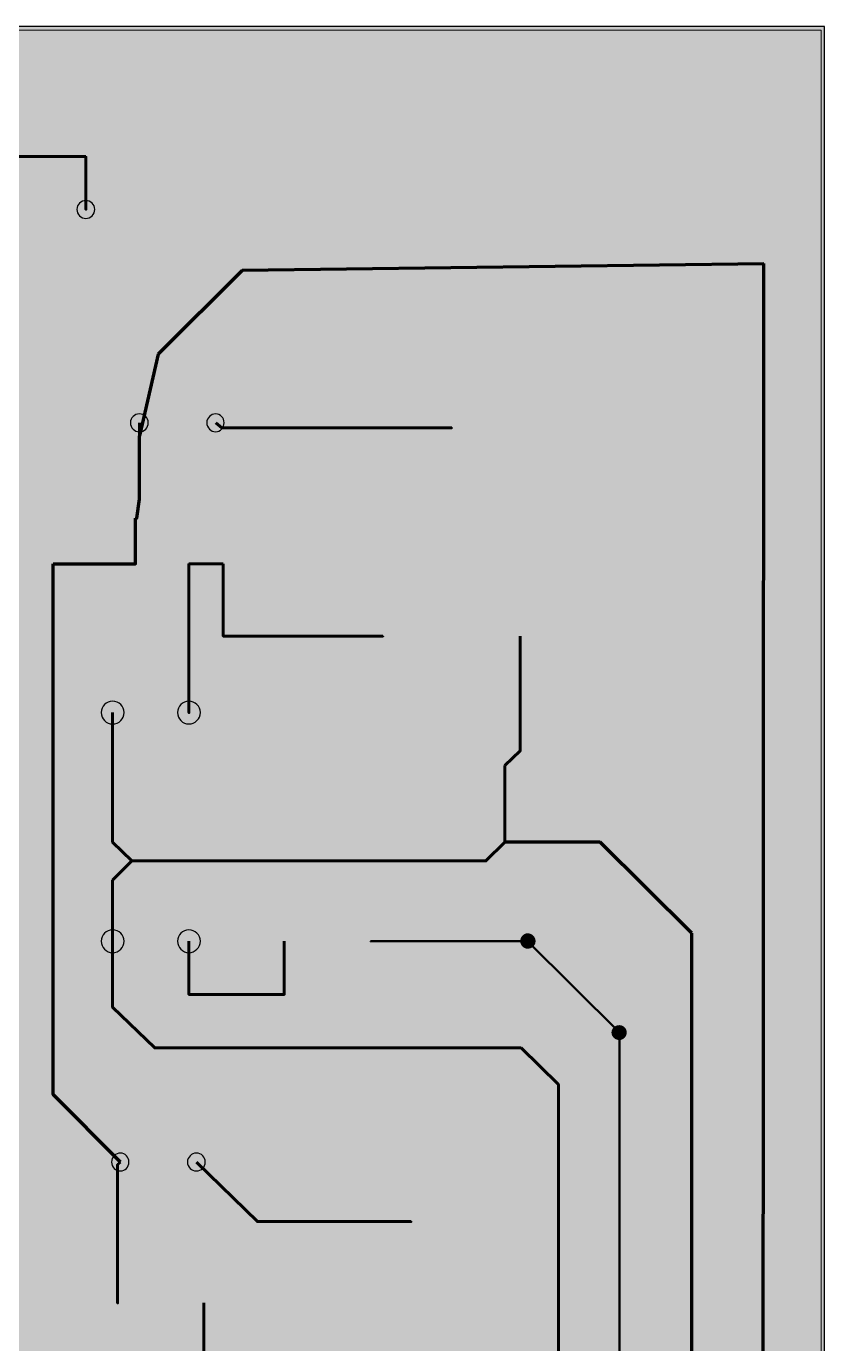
# Model space of a CAD drawing. Header units: millimetres. Extents: x -0.1 to 94.7, y 0.9 to 76.3.
# Drawn here: x 68.38 to 94.73, y 32.88 to 76.33 of the extents above; entities that cross this region are included whole.
import ezdxf

# ---------------------------------------------------------------- set-up
doc = ezdxf.new("R2010")
doc.units = ezdxf.units.MM
doc.header["$MEASUREMENT"] = 0
doc.layers.get('0').update_dxf_attribs({"linetype": 'CONTINUOUS'})

msp = doc.modelspace()

# ---------------------------------------------------------------- hatches: boundary and pattern name
for color, points in [(7, [(-0.131, 76.331), (-0.131, 0.867), (94.726, 0.867), (94.726, 76.331)]), (18, [(66.822, 71.29), (66.822, 69.277), (68.835, 69.277), (68.835, 71.29)]), (18, [(69.343, 71.29), (69.343, 69.277), (71.356, 69.277), (71.356, 71.29)]), (18, [(78.982, 66.511), (78.982, 59.654), (85.856, 59.654), (85.856, 66.511)]), (18, [(71.094, 64.253), (71.094, 62.24), (73.107, 62.24), (73.107, 64.253)]), (18, [(73.614, 64.253), (73.614, 62.24), (75.627, 62.24), (75.627, 64.253)]), (18, [(71.438, 59.474), (71.438, 57.723), (72.534, 57.723), (72.534, 59.474)]), (18, [(74.334, 59.474), (74.334, 57.723), (75.414, 57.723), (75.414, 59.474)]), (18, [(79.391, 57.477), (79.391, 54.957), (80.913, 54.957), (80.913, 57.477)]), (18, [(83.925, 57.477), (83.925, 54.957), (85.43, 54.957), (85.43, 57.477)]), (18, [(76.331, 47.036), (76.331, 45.285), (77.427, 45.285), (77.427, 47.036)]), (18, [(79.195, 47.036), (79.195, 45.285), (80.275, 45.285), (80.275, 47.036)]), (18, [(73.107, 46.79), (73.107, 45.53), (74.367, 45.53), (74.367, 46.79)]), (18, [(77.64, 40.326), (77.64, 33.468), (84.514, 33.468), (84.514, 40.326)]), (18, [(70.472, 39.868), (70.472, 37.855), (72.485, 37.855), (72.485, 39.868)]), (18, [(72.992, 39.868), (72.992, 37.855), (75.005, 37.855), (75.005, 39.868)]), (18, [(70.848, 35.089), (70.848, 33.337), (71.945, 33.337), (71.945, 35.089)]), (18, [(73.696, 35.089), (73.696, 33.337), (74.793, 33.337), (74.793, 35.089)])]:
    msp.add_hatch(color=color).paths.add_polyline_path(points)
h = msp.add_hatch(color=18)
edge = h.paths.add_edge_path()
edge.add_spline(control_points=[(70.636, 72.043), (70.636, 71.896), (70.505, 71.748), (70.341, 71.748), (70.341, 71.748), (70.177, 71.748), (70.046, 71.896), (70.046, 72.043), (70.046, 72.043), (70.046, 72.207), (70.177, 72.338), (70.341, 72.338), (70.341, 72.338), (70.505, 72.338), (70.636, 72.207), (70.636, 72.043)], knot_values=[0, 0, 0, 0, 0.0625, 0.0625, 0.0625, 0.0625, 0.125, 0.125, 0.125, 0.125, 0.1875, 0.1875, 0.1875, 0.1875, 1, 1, 1, 1], degree=3, periodic=0)
h = msp.add_hatch(color=18)
edge = h.paths.add_edge_path()
edge.add_spline(control_points=[(93.352, 68.492), (93.352, 68.148), (93.073, 67.853), (92.713, 67.853), (92.713, 67.853), (92.37, 67.853), (92.091, 68.148), (92.091, 68.492), (92.091, 68.492), (92.091, 68.835), (92.37, 69.114), (92.713, 69.114), (92.713, 69.114), (93.073, 69.114), (93.352, 68.835), (93.352, 68.492)], knot_values=[0, 0, 0, 0, 0.0625, 0.0625, 0.0625, 0.0625, 0.125, 0.125, 0.125, 0.125, 0.1875, 0.1875, 0.1875, 0.1875, 1, 1, 1, 1], degree=3, periodic=0)
h = msp.add_hatch(color=18)
edge = h.paths.add_edge_path()
edge.add_spline(control_points=[(76.135, 68.279), (76.135, 67.935), (75.84, 67.657), (75.496, 67.657), (75.496, 67.657), (75.153, 67.657), (74.874, 67.935), (74.874, 68.279), (74.874, 68.279), (74.874, 68.623), (75.153, 68.901), (75.496, 68.901), (75.496, 68.901), (75.84, 68.901), (76.135, 68.623), (76.135, 68.279)], knot_values=[0, 0, 0, 0, 0.0625, 0.0625, 0.0625, 0.0625, 0.125, 0.125, 0.125, 0.125, 0.1875, 0.1875, 0.1875, 0.1875, 1, 1, 1, 1], degree=3, periodic=0)
h = msp.add_hatch(color=18)
edge = h.paths.add_edge_path()
edge.add_spline(control_points=[(73.369, 65.513), (73.369, 65.169), (73.09, 64.891), (72.73, 64.891), (72.73, 64.891), (72.387, 64.891), (72.109, 65.169), (72.109, 65.513), (72.109, 65.513), (72.109, 65.857), (72.387, 66.135), (72.73, 66.135), (72.73, 66.135), (73.09, 66.135), (73.369, 65.857), (73.369, 65.513)], knot_values=[0, 0, 0, 0, 0.0625, 0.0625, 0.0625, 0.0625, 0.125, 0.125, 0.125, 0.125, 0.1875, 0.1875, 0.1875, 0.1875, 1, 1, 1, 1], degree=3, periodic=0)
h = msp.add_hatch(color=18)
edge = h.paths.add_edge_path()
edge.add_spline(control_points=[(72.73, 62.829), (72.73, 62.485), (72.452, 62.207), (72.109, 62.207), (72.109, 62.207), (71.765, 62.207), (71.487, 62.485), (71.487, 62.829), (71.487, 62.829), (71.487, 63.173), (71.765, 63.467), (72.109, 63.467), (72.109, 63.467), (72.452, 63.467), (72.73, 63.173), (72.73, 62.829)], knot_values=[0, 0, 0, 0, 0.0625, 0.0625, 0.0625, 0.0625, 0.125, 0.125, 0.125, 0.125, 0.1875, 0.1875, 0.1875, 0.1875, 1, 1, 1, 1], degree=3, periodic=0)
h = msp.add_hatch(color=18)
edge = h.paths.add_edge_path()
edge.add_spline(control_points=[(72.403, 62.829), (72.403, 62.665), (72.272, 62.534), (72.109, 62.534), (72.109, 62.534), (71.945, 62.534), (71.814, 62.665), (71.814, 62.829), (71.814, 62.829), (71.814, 62.993), (71.945, 63.124), (72.109, 63.124), (72.109, 63.124), (72.272, 63.124), (72.403, 62.993), (72.403, 62.829)], knot_values=[0, 0, 0, 0, 0.0625, 0.0625, 0.0625, 0.0625, 0.125, 0.125, 0.125, 0.125, 0.1875, 0.1875, 0.1875, 0.1875, 1, 1, 1, 1], degree=3, periodic=0)
h = msp.add_hatch(color=18)
edge = h.paths.add_edge_path()
edge.add_spline(control_points=[(75.12, 63.091), (75.12, 62.927), (74.989, 62.796), (74.825, 62.796), (74.825, 62.796), (74.662, 62.796), (74.531, 62.927), (74.531, 63.091), (74.531, 63.091), (74.531, 63.238), (74.662, 63.369), (74.825, 63.369), (74.825, 63.369), (74.989, 63.369), (75.12, 63.238), (75.12, 63.091)], knot_values=[0, 0, 0, 0, 0.0625, 0.0625, 0.0625, 0.0625, 0.125, 0.125, 0.125, 0.125, 0.1875, 0.1875, 0.1875, 0.1875, 1, 1, 1, 1], degree=3, periodic=0)
h = msp.add_hatch(color=18)
edge = h.paths.add_edge_path()
edge.add_spline(control_points=[(72.73, 60.734), (72.73, 60.39), (72.452, 60.112), (72.109, 60.112), (72.109, 60.112), (71.765, 60.112), (71.487, 60.39), (71.487, 60.734), (71.487, 60.734), (71.487, 61.078), (71.765, 61.372), (72.109, 61.372), (72.109, 61.372), (72.452, 61.372), (72.73, 61.078), (72.73, 60.734)], knot_values=[0, 0, 0, 0, 0.0625, 0.0625, 0.0625, 0.0625, 0.125, 0.125, 0.125, 0.125, 0.1875, 0.1875, 0.1875, 0.1875, 1, 1, 1, 1], degree=3, periodic=0)
h = msp.add_hatch(color=18)
edge = h.paths.add_edge_path()
edge.add_spline(control_points=[(72.616, 60.112), (72.616, 59.769), (72.321, 59.474), (71.978, 59.474), (71.978, 59.474), (71.634, 59.474), (71.356, 59.769), (71.356, 60.112), (71.356, 60.112), (71.356, 60.456), (71.634, 60.734), (71.978, 60.734), (71.978, 60.734), (72.321, 60.734), (72.616, 60.456), (72.616, 60.112)], knot_values=[0, 0, 0, 0, 0.0625, 0.0625, 0.0625, 0.0625, 0.125, 0.125, 0.125, 0.125, 0.1875, 0.1875, 0.1875, 0.1875, 1, 1, 1, 1], degree=3, periodic=0)
h = msp.add_hatch(color=18)
edge = h.paths.add_edge_path()
edge.add_spline(control_points=[(69.883, 58.607), (69.883, 58.247), (69.605, 57.968), (69.261, 57.968), (69.261, 57.968), (68.917, 57.968), (68.623, 58.247), (68.623, 58.607), (68.623, 58.607), (68.623, 58.95), (68.917, 59.228), (69.261, 59.228), (69.261, 59.228), (69.605, 59.228), (69.883, 58.95), (69.883, 58.607)], knot_values=[0, 0, 0, 0, 0.0625, 0.0625, 0.0625, 0.0625, 0.125, 0.125, 0.125, 0.125, 0.1875, 0.1875, 0.1875, 0.1875, 1, 1, 1, 1], degree=3, periodic=0)
h = msp.add_hatch(color=18)
edge = h.paths.add_edge_path()
edge.add_spline(control_points=[(74.04, 58.607), (74.04, 58.443), (73.909, 58.312), (73.745, 58.312), (73.745, 58.312), (73.581, 58.312), (73.451, 58.443), (73.451, 58.607), (73.451, 58.607), (73.451, 58.77), (73.581, 58.901), (73.745, 58.901), (73.745, 58.901), (73.909, 58.901), (74.04, 58.77), (74.04, 58.607)], knot_values=[0, 0, 0, 0, 0.0625, 0.0625, 0.0625, 0.0625, 0.125, 0.125, 0.125, 0.125, 0.1875, 0.1875, 0.1875, 0.1875, 1, 1, 1, 1], degree=3, periodic=0)
h = msp.add_hatch(color=18)
edge = h.paths.add_edge_path()
edge.add_spline(control_points=[(75.169, 56.217), (75.169, 56.053), (75.038, 55.923), (74.874, 55.923), (74.874, 55.923), (74.711, 55.923), (74.58, 56.053), (74.58, 56.217), (74.58, 56.217), (74.58, 56.381), (74.711, 56.512), (74.874, 56.512), (74.874, 56.512), (75.038, 56.512), (75.169, 56.381), (75.169, 56.217)], knot_values=[0, 0, 0, 0, 0.0625, 0.0625, 0.0625, 0.0625, 0.125, 0.125, 0.125, 0.125, 0.1875, 0.1875, 0.1875, 0.1875, 1, 1, 1, 1], degree=3, periodic=0)
h = msp.add_hatch(color=18)
edge = h.paths.add_edge_path()
edge.add_spline(control_points=[(71.863, 53.697), (71.863, 53.353), (71.568, 53.075), (71.225, 53.075), (71.225, 53.075), (70.881, 53.075), (70.603, 53.353), (70.603, 53.697), (70.603, 53.697), (70.603, 54.04), (70.881, 54.335), (71.225, 54.335), (71.225, 54.335), (71.568, 54.335), (71.863, 54.04), (71.863, 53.697)], knot_values=[0, 0, 0, 0, 0.0625, 0.0625, 0.0625, 0.0625, 0.125, 0.125, 0.125, 0.125, 0.1875, 0.1875, 0.1875, 0.1875, 1, 1, 1, 1], degree=3, periodic=0)
h = msp.add_hatch(color=18)
edge = h.paths.add_edge_path()
edge.add_spline(control_points=[(74.367, 53.697), (74.367, 53.353), (74.089, 53.075), (73.745, 53.075), (73.745, 53.075), (73.401, 53.075), (73.107, 53.353), (73.107, 53.697), (73.107, 53.697), (73.107, 54.04), (73.401, 54.335), (73.745, 54.335), (73.745, 54.335), (74.089, 54.335), (74.367, 54.04), (74.367, 53.697)], knot_values=[0, 0, 0, 0, 0.0625, 0.0625, 0.0625, 0.0625, 0.125, 0.125, 0.125, 0.125, 0.1875, 0.1875, 0.1875, 0.1875, 1, 1, 1, 1], degree=3, periodic=0)
h = msp.add_hatch(color=18)
edge = h.paths.add_edge_path()
edge.add_spline(control_points=[(84.972, 52.437), (84.972, 52.273), (84.841, 52.142), (84.678, 52.142), (84.678, 52.142), (84.514, 52.142), (84.383, 52.273), (84.383, 52.437), (84.383, 52.437), (84.383, 52.6), (84.514, 52.731), (84.678, 52.731), (84.678, 52.731), (84.841, 52.731), (84.972, 52.6), (84.972, 52.437)], knot_values=[0, 0, 0, 0, 0.0625, 0.0625, 0.0625, 0.0625, 0.125, 0.125, 0.125, 0.125, 0.1875, 0.1875, 0.1875, 0.1875, 1, 1, 1, 1], degree=3, periodic=0)
h = msp.add_hatch(color=18)
edge = h.paths.add_edge_path()
edge.add_spline(control_points=[(84.465, 51.946), (84.465, 51.782), (84.334, 51.651), (84.17, 51.651), (84.17, 51.651), (84.007, 51.651), (83.876, 51.782), (83.876, 51.946), (83.876, 51.946), (83.876, 52.109), (84.007, 52.24), (84.17, 52.24), (84.17, 52.24), (84.334, 52.24), (84.465, 52.109), (84.465, 51.946)], knot_values=[0, 0, 0, 0, 0.0625, 0.0625, 0.0625, 0.0625, 0.125, 0.125, 0.125, 0.125, 0.1875, 0.1875, 0.1875, 0.1875, 1, 1, 1, 1], degree=3, periodic=0)
h = msp.add_hatch(color=18)
edge = h.paths.add_edge_path()
edge.add_spline(control_points=[(84.809, 49.425), (84.809, 49.082), (84.514, 48.803), (84.17, 48.803), (84.17, 48.803), (83.827, 48.803), (83.548, 49.082), (83.548, 49.425), (83.548, 49.425), (83.548, 49.769), (83.827, 50.047), (84.17, 50.047), (84.17, 50.047), (84.514, 50.047), (84.809, 49.769), (84.809, 49.425)], knot_values=[0, 0, 0, 0, 0.0625, 0.0625, 0.0625, 0.0625, 0.125, 0.125, 0.125, 0.125, 0.1875, 0.1875, 0.1875, 0.1875, 1, 1, 1, 1], degree=3, periodic=0)
h = msp.add_hatch(color=18)
edge = h.paths.add_edge_path()
edge.add_spline(control_points=[(87.951, 49.425), (87.951, 49.082), (87.656, 48.803), (87.312, 48.803), (87.312, 48.803), (86.969, 48.803), (86.691, 49.082), (86.691, 49.425), (86.691, 49.425), (86.691, 49.769), (86.969, 50.047), (87.312, 50.047), (87.312, 50.047), (87.656, 50.047), (87.951, 49.769), (87.951, 49.425)], knot_values=[0, 0, 0, 0, 0.0625, 0.0625, 0.0625, 0.0625, 0.125, 0.125, 0.125, 0.125, 0.1875, 0.1875, 0.1875, 0.1875, 1, 1, 1, 1], degree=3, periodic=0)
h = msp.add_hatch(color=18)
edge = h.paths.add_edge_path()
edge.add_spline(control_points=[(71.519, 49.425), (71.519, 49.262), (71.388, 49.131), (71.225, 49.131), (71.225, 49.131), (71.061, 49.131), (70.93, 49.262), (70.93, 49.425), (70.93, 49.425), (70.93, 49.589), (71.061, 49.72), (71.225, 49.72), (71.225, 49.72), (71.388, 49.72), (71.519, 49.589), (71.519, 49.425)], knot_values=[0, 0, 0, 0, 0.0625, 0.0625, 0.0625, 0.0625, 0.125, 0.125, 0.125, 0.125, 0.1875, 0.1875, 0.1875, 0.1875, 1, 1, 1, 1], degree=3, periodic=0)
h = msp.add_hatch(color=18)
edge = h.paths.add_edge_path()
edge.add_spline(control_points=[(84.465, 49.425), (84.465, 49.262), (84.334, 49.131), (84.17, 49.131), (84.17, 49.131), (84.007, 49.131), (83.876, 49.262), (83.876, 49.425), (83.876, 49.425), (83.876, 49.589), (84.007, 49.72), (84.17, 49.72), (84.17, 49.72), (84.334, 49.72), (84.465, 49.589), (84.465, 49.425)], knot_values=[0, 0, 0, 0, 0.0625, 0.0625, 0.0625, 0.0625, 0.125, 0.125, 0.125, 0.125, 0.1875, 0.1875, 0.1875, 0.1875, 1, 1, 1, 1], degree=3, periodic=0)
h = msp.add_hatch(color=18)
edge = h.paths.add_edge_path()
edge.add_spline(control_points=[(72.141, 48.803), (72.141, 48.64), (72.01, 48.509), (71.863, 48.509), (71.863, 48.509), (71.699, 48.509), (71.568, 48.64), (71.568, 48.803), (71.568, 48.803), (71.568, 48.967), (71.699, 49.098), (71.863, 49.098), (71.863, 49.098), (72.01, 49.098), (72.141, 48.967), (72.141, 48.803)], knot_values=[0, 0, 0, 0, 0.0625, 0.0625, 0.0625, 0.0625, 0.125, 0.125, 0.125, 0.125, 0.1875, 0.1875, 0.1875, 0.1875, 1, 1, 1, 1], degree=3, periodic=0)
h = msp.add_hatch(color=18)
edge = h.paths.add_edge_path()
edge.add_spline(control_points=[(83.843, 48.803), (83.843, 48.64), (83.712, 48.509), (83.548, 48.509), (83.548, 48.509), (83.385, 48.509), (83.254, 48.64), (83.254, 48.803), (83.254, 48.803), (83.254, 48.967), (83.385, 49.098), (83.548, 49.098), (83.548, 49.098), (83.712, 49.098), (83.843, 48.967), (83.843, 48.803)], knot_values=[0, 0, 0, 0, 0.0625, 0.0625, 0.0625, 0.0625, 0.125, 0.125, 0.125, 0.125, 0.1875, 0.1875, 0.1875, 0.1875, 1, 1, 1, 1], degree=3, periodic=0)
h = msp.add_hatch(color=18)
edge = h.paths.add_edge_path()
edge.add_spline(control_points=[(71.519, 48.165), (71.519, 48.001), (71.388, 47.87), (71.225, 47.87), (71.225, 47.87), (71.061, 47.87), (70.93, 48.001), (70.93, 48.165), (70.93, 48.165), (70.93, 48.329), (71.061, 48.46), (71.225, 48.46), (71.225, 48.46), (71.388, 48.46), (71.519, 48.329), (71.519, 48.165)], knot_values=[0, 0, 0, 0, 0.0625, 0.0625, 0.0625, 0.0625, 0.125, 0.125, 0.125, 0.125, 0.1875, 0.1875, 0.1875, 0.1875, 1, 1, 1, 1], degree=3, periodic=0)
h = msp.add_hatch(color=18)
edge = h.paths.add_edge_path()
edge.add_spline(control_points=[(71.519, 47.543), (71.519, 47.38), (71.388, 47.249), (71.225, 47.249), (71.225, 47.249), (71.061, 47.249), (70.93, 47.38), (70.93, 47.543), (70.93, 47.543), (70.93, 47.707), (71.061, 47.838), (71.225, 47.838), (71.225, 47.838), (71.388, 47.838), (71.519, 47.707), (71.519, 47.543)], knot_values=[0, 0, 0, 0, 0.0625, 0.0625, 0.0625, 0.0625, 0.125, 0.125, 0.125, 0.125, 0.1875, 0.1875, 0.1875, 0.1875, 1, 1, 1, 1], degree=3, periodic=0)
h = msp.add_hatch(color=18)
edge = h.paths.add_edge_path()
edge.add_spline(control_points=[(90.962, 46.414), (90.962, 46.054), (90.684, 45.776), (90.34, 45.776), (90.34, 45.776), (89.98, 45.776), (89.702, 46.054), (89.702, 46.414), (89.702, 46.414), (89.702, 46.758), (89.98, 47.036), (90.34, 47.036), (90.34, 47.036), (90.684, 47.036), (90.962, 46.758), (90.962, 46.414)], knot_values=[0, 0, 0, 0, 0.0625, 0.0625, 0.0625, 0.0625, 0.125, 0.125, 0.125, 0.125, 0.1875, 0.1875, 0.1875, 0.1875, 1, 1, 1, 1], degree=3, periodic=0)
h = msp.add_hatch(color=18)
edge = h.paths.add_edge_path()
edge.add_spline(control_points=[(71.863, 46.152), (71.863, 45.808), (71.568, 45.53), (71.225, 45.53), (71.225, 45.53), (70.881, 45.53), (70.603, 45.808), (70.603, 46.152), (70.603, 46.152), (70.603, 46.512), (70.881, 46.79), (71.225, 46.79), (71.225, 46.79), (71.568, 46.79), (71.863, 46.512), (71.863, 46.152)], knot_values=[0, 0, 0, 0, 0.0625, 0.0625, 0.0625, 0.0625, 0.125, 0.125, 0.125, 0.125, 0.1875, 0.1875, 0.1875, 0.1875, 1, 1, 1, 1], degree=3, periodic=0)
h = msp.add_hatch(color=18)
edge = h.paths.add_edge_path()
edge.add_spline(control_points=[(85.185, 46.152), (85.185, 46.021), (85.07, 45.907), (84.923, 45.907), (84.923, 45.907), (84.792, 45.907), (84.678, 46.021), (84.678, 46.152), (84.678, 46.152), (84.678, 46.299), (84.792, 46.414), (84.923, 46.414), (84.923, 46.414), (85.07, 46.414), (85.185, 46.299), (85.185, 46.152)], knot_values=[0, 0, 0, 0, 0.0625, 0.0625, 0.0625, 0.0625, 0.125, 0.125, 0.125, 0.125, 0.1875, 0.1875, 0.1875, 0.1875, 1, 1, 1, 1], degree=3, periodic=0)
h = msp.add_hatch(color=18)
edge = h.paths.add_edge_path()
edge.add_spline(control_points=[(74.04, 44.401), (74.04, 44.237), (73.909, 44.106), (73.745, 44.106), (73.745, 44.106), (73.581, 44.106), (73.451, 44.237), (73.451, 44.401), (73.451, 44.401), (73.451, 44.565), (73.581, 44.695), (73.745, 44.695), (73.745, 44.695), (73.909, 44.695), (74.04, 44.565), (74.04, 44.401)], knot_values=[0, 0, 0, 0, 0.0625, 0.0625, 0.0625, 0.0625, 0.125, 0.125, 0.125, 0.125, 0.1875, 0.1875, 0.1875, 0.1875, 1, 1, 1, 1], degree=3, periodic=0)
h = msp.add_hatch(color=18)
edge = h.paths.add_edge_path()
edge.add_spline(control_points=[(77.182, 44.401), (77.182, 44.237), (77.051, 44.106), (76.887, 44.106), (76.887, 44.106), (76.724, 44.106), (76.593, 44.237), (76.593, 44.401), (76.593, 44.401), (76.593, 44.565), (76.724, 44.695), (76.887, 44.695), (76.887, 44.695), (77.051, 44.695), (77.182, 44.565), (77.182, 44.401)], knot_values=[0, 0, 0, 0, 0.0625, 0.0625, 0.0625, 0.0625, 0.125, 0.125, 0.125, 0.125, 0.1875, 0.1875, 0.1875, 0.1875, 1, 1, 1, 1], degree=3, periodic=0)
h = msp.add_hatch(color=18)
edge = h.paths.add_edge_path()
edge.add_spline(control_points=[(71.519, 43.975), (71.519, 43.812), (71.388, 43.681), (71.225, 43.681), (71.225, 43.681), (71.061, 43.681), (70.93, 43.812), (70.93, 43.975), (70.93, 43.975), (70.93, 44.139), (71.061, 44.27), (71.225, 44.27), (71.225, 44.27), (71.388, 44.27), (71.519, 44.139), (71.519, 43.975)], knot_values=[0, 0, 0, 0, 0.0625, 0.0625, 0.0625, 0.0625, 0.125, 0.125, 0.125, 0.125, 0.1875, 0.1875, 0.1875, 0.1875, 1, 1, 1, 1], degree=3, periodic=0)
h = msp.add_hatch(color=18)
edge = h.paths.add_edge_path()
edge.add_spline(control_points=[(88.196, 43.141), (88.196, 43.01), (88.082, 42.895), (87.951, 42.895), (87.951, 42.895), (87.803, 42.895), (87.689, 43.01), (87.689, 43.141), (87.689, 43.141), (87.689, 43.272), (87.803, 43.386), (87.951, 43.386), (87.951, 43.386), (88.082, 43.386), (88.196, 43.272), (88.196, 43.141)], knot_values=[0, 0, 0, 0, 0.0625, 0.0625, 0.0625, 0.0625, 0.125, 0.125, 0.125, 0.125, 0.1875, 0.1875, 0.1875, 0.1875, 1, 1, 1, 1], degree=3, periodic=0)
h = msp.add_hatch(color=18)
edge = h.paths.add_edge_path()
edge.add_spline(control_points=[(72.91, 42.633), (72.91, 42.47), (72.78, 42.339), (72.616, 42.339), (72.616, 42.339), (72.452, 42.339), (72.321, 42.47), (72.321, 42.633), (72.321, 42.633), (72.321, 42.797), (72.452, 42.928), (72.616, 42.928), (72.616, 42.928), (72.78, 42.928), (72.91, 42.797), (72.91, 42.633)], knot_values=[0, 0, 0, 0, 0.0625, 0.0625, 0.0625, 0.0625, 0.125, 0.125, 0.125, 0.125, 0.1875, 0.1875, 0.1875, 0.1875, 1, 1, 1, 1], degree=3, periodic=0)
h = msp.add_hatch(color=18)
edge = h.paths.add_edge_path()
edge.add_spline(control_points=[(85.005, 42.633), (85.005, 42.47), (84.874, 42.339), (84.71, 42.339), (84.71, 42.339), (84.563, 42.339), (84.432, 42.47), (84.432, 42.633), (84.432, 42.633), (84.432, 42.797), (84.563, 42.928), (84.71, 42.928), (84.71, 42.928), (84.874, 42.928), (85.005, 42.797), (85.005, 42.633)], knot_values=[0, 0, 0, 0, 0.0625, 0.0625, 0.0625, 0.0625, 0.125, 0.125, 0.125, 0.125, 0.1875, 0.1875, 0.1875, 0.1875, 1, 1, 1, 1], degree=3, periodic=0)
h = msp.add_hatch(color=18)
edge = h.paths.add_edge_path()
edge.add_spline(control_points=[(69.883, 41.095), (69.883, 40.735), (69.605, 40.457), (69.261, 40.457), (69.261, 40.457), (68.917, 40.457), (68.623, 40.735), (68.623, 41.095), (68.623, 41.095), (68.623, 41.439), (68.917, 41.717), (69.261, 41.717), (69.261, 41.717), (69.605, 41.717), (69.883, 41.439), (69.883, 41.095)], knot_values=[0, 0, 0, 0, 0.0625, 0.0625, 0.0625, 0.0625, 0.125, 0.125, 0.125, 0.125, 0.1875, 0.1875, 0.1875, 0.1875, 1, 1, 1, 1], degree=3, periodic=0)
h = msp.add_hatch(color=18)
edge = h.paths.add_edge_path()
edge.add_spline(control_points=[(86.232, 41.422), (86.232, 41.259), (86.101, 41.128), (85.938, 41.128), (85.938, 41.128), (85.774, 41.128), (85.643, 41.259), (85.643, 41.422), (85.643, 41.422), (85.643, 41.586), (85.774, 41.717), (85.938, 41.717), (85.938, 41.717), (86.101, 41.717), (86.232, 41.586), (86.232, 41.422)], knot_values=[0, 0, 0, 0, 0.0625, 0.0625, 0.0625, 0.0625, 0.125, 0.125, 0.125, 0.125, 0.1875, 0.1875, 0.1875, 0.1875, 1, 1, 1, 1], degree=3, periodic=0)
h = msp.add_hatch(color=18)
edge = h.paths.add_edge_path()
edge.add_spline(control_points=[(71.683, 38.787), (71.683, 38.624), (71.552, 38.493), (71.388, 38.493), (71.388, 38.493), (71.225, 38.493), (71.094, 38.624), (71.094, 38.787), (71.094, 38.787), (71.094, 38.951), (71.225, 39.082), (71.388, 39.082), (71.388, 39.082), (71.552, 39.082), (71.683, 38.951), (71.683, 38.787)], knot_values=[0, 0, 0, 0, 0.0625, 0.0625, 0.0625, 0.0625, 0.125, 0.125, 0.125, 0.125, 0.1875, 0.1875, 0.1875, 0.1875, 1, 1, 1, 1], degree=3, periodic=0)
h = msp.add_hatch(color=18)
edge = h.paths.add_edge_path()
edge.add_spline(control_points=[(76.298, 36.905), (76.298, 36.742), (76.167, 36.611), (76.004, 36.611), (76.004, 36.611), (75.84, 36.611), (75.709, 36.742), (75.709, 36.905), (75.709, 36.905), (75.709, 37.053), (75.84, 37.184), (76.004, 37.184), (76.004, 37.184), (76.167, 37.184), (76.298, 37.053), (76.298, 36.905)], knot_values=[0, 0, 0, 0, 0.0625, 0.0625, 0.0625, 0.0625, 0.125, 0.125, 0.125, 0.125, 0.1875, 0.1875, 0.1875, 0.1875, 1, 1, 1, 1], degree=3, periodic=0)

# ---------------------------------------------------------------- linework, layer by layer
at = {"color": 18, "linetype": 'Continuous', "lineweight": -2}
msp.add_lwpolyline([(-0.131, 76.331), (-0.131, 0.867), (94.726, 0.867), (94.726, 76.331)], close=True, dxfattribs=at)
at = {"color": 18, "linetype": 'Continuous', "lineweight": 15}
msp.add_lwpolyline([(0, 76.2), (94.612, 76.2), (94.612, 1.031), (0, 1.031)], close=True, dxfattribs=at)
at = {"color": 18, "linetype": 'Continuous', "lineweight": 60}
for points in [[(63.189, 72.043), (70.341, 72.043), (70.341, 72.043)], [(70.341, 72.043), (70.341, 70.292), (70.341, 70.292)], [(72.109, 62.829), (72.109, 63.255), (72.109, 63.255)], [(74.629, 63.255), (74.825, 63.091), (74.825, 63.091)], [(74.825, 63.091), (82.419, 63.091), (82.419, 63.091)], [(74.874, 58.607), (73.745, 58.607), (73.745, 58.607)], [(73.745, 58.607), (73.745, 53.697), (73.745, 53.697)], [(74.874, 58.607), (74.874, 56.217), (74.874, 56.217)], [(74.874, 56.217), (80.144, 56.217), (80.144, 56.217)], [(84.678, 52.437), (84.678, 56.217), (84.678, 56.217)], [(71.225, 49.425), (71.225, 53.697), (71.225, 53.697)], [(84.17, 51.946), (84.678, 52.437), (84.678, 52.437)], [(84.17, 49.425), (84.17, 51.946), (84.17, 51.946)], [(71.863, 48.803), (71.225, 49.425), (71.225, 49.425)], [(84.17, 49.425), (83.548, 48.803), (83.548, 48.803)], [(71.225, 48.165), (71.863, 48.803), (71.863, 48.803)], [(83.548, 48.803), (71.863, 48.803), (71.863, 48.803)], [(71.225, 47.543), (71.225, 48.165), (71.225, 48.165)], [(71.225, 47.543), (71.225, 46.152), (71.225, 46.152)], [(71.225, 46.152), (71.225, 43.975), (71.225, 43.975)], [(73.745, 46.152), (73.745, 44.401), (73.745, 44.401)], [(76.887, 44.401), (76.887, 46.152), (76.887, 46.152)], [(73.745, 44.401), (76.887, 44.401), (76.887, 44.401)], [(71.225, 43.975), (72.616, 42.633), (72.616, 42.633)], [(72.616, 42.633), (84.71, 42.633), (84.71, 42.633)], [(84.71, 42.633), (85.938, 41.422), (85.938, 41.422)], [(85.938, 41.422), (85.938, 30.359), (85.938, 30.359)], [(71.487, 38.869), (71.388, 38.787), (71.388, 38.787)], [(71.388, 38.787), (71.388, 34.221), (71.388, 34.221)], [(73.991, 38.869), (76.004, 36.905), (76.004, 36.905)], [(76.004, 36.905), (81.077, 36.905), (81.077, 36.905)], [(74.236, 30.817), (74.236, 34.221), (74.236, 34.221)]]:
    msp.add_lwpolyline(points, dxfattribs=at)
at = {"color": 18, "linetype": 'Continuous', "lineweight": 120}
for points in [[(75.496, 68.279), (72.73, 65.513), (72.73, 65.513)], [(92.713, 68.492), (75.496, 68.279), (75.496, 68.279)], [(92.681, 5.81), (92.713, 68.492), (92.713, 68.492)], [(72.73, 65.513), (72.109, 62.829), (72.109, 62.829)], [(72.109, 60.734), (72.109, 62.829), (72.109, 62.829)], [(72.027, 60.112), (72.109, 60.734), (72.109, 60.734)], [(71.978, 58.607), (71.978, 60.112), (71.978, 60.112)], [(71.978, 60.112), (72.027, 60.112), (72.027, 60.112)], [(69.261, 41.095), (69.261, 58.607), (69.261, 58.607)], [(69.261, 58.607), (71.978, 58.607), (71.978, 58.607)], [(87.312, 49.425), (84.17, 49.425), (84.17, 49.425)], [(90.34, 46.414), (87.312, 49.425), (87.312, 49.425)], [(90.34, 19.295), (90.34, 46.414), (90.34, 46.414)], [(71.487, 38.869), (69.261, 41.095), (69.261, 41.095)]]:
    msp.add_lwpolyline(points, dxfattribs=at)
at = {"color": 18, "linetype": 'Continuous', "lineweight": 50}
for points in [[(84.923, 46.152), (79.735, 46.152), (79.735, 46.152)], [(87.951, 43.141), (84.923, 46.152), (84.923, 46.152)], [(87.951, 25.58), (87.951, 43.141), (87.951, 43.141)]]:
    msp.add_lwpolyline(points, dxfattribs=at)
at = {"color": 18, "linetype": 'Continuous', "lineweight": -2}
for points in [[(70.636, 70.292), (70.636, 70.128), (70.505, 69.997), (70.341, 69.997), (70.341, 69.997), (70.177, 69.997), (70.046, 70.128), (70.046, 70.292), (70.046, 70.292), (70.046, 70.456), (70.177, 70.586), (70.341, 70.586), (70.341, 70.586), (70.505, 70.586), (70.636, 70.456), (70.636, 70.292)], [(72.403, 63.255), (72.403, 63.091), (72.272, 62.96), (72.109, 62.96), (72.109, 62.96), (71.945, 62.96), (71.814, 63.091), (71.814, 63.255), (71.814, 63.255), (71.814, 63.418), (71.945, 63.549), (72.109, 63.549), (72.109, 63.549), (72.272, 63.549), (72.403, 63.418), (72.403, 63.255)], [(74.907, 63.255), (74.907, 63.091), (74.776, 62.96), (74.629, 62.96), (74.629, 62.96), (74.465, 62.96), (74.334, 63.091), (74.334, 63.255), (74.334, 63.255), (74.334, 63.418), (74.465, 63.549), (74.629, 63.549), (74.629, 63.549), (74.776, 63.549), (74.907, 63.418), (74.907, 63.255)], [(71.601, 53.697), (71.601, 53.484), (71.438, 53.32), (71.225, 53.32), (71.225, 53.32), (71.012, 53.32), (70.848, 53.484), (70.848, 53.697), (70.848, 53.697), (70.848, 53.91), (71.012, 54.073), (71.225, 54.073), (71.225, 54.073), (71.438, 54.073), (71.601, 53.91), (71.601, 53.697)], [(74.122, 53.697), (74.122, 53.484), (73.941, 53.32), (73.745, 53.32), (73.745, 53.32), (73.532, 53.32), (73.369, 53.484), (73.369, 53.697), (73.369, 53.697), (73.369, 53.91), (73.532, 54.073), (73.745, 54.073), (73.745, 54.073), (73.941, 54.073), (74.122, 53.91), (74.122, 53.697)], [(71.601, 46.152), (71.601, 45.956), (71.438, 45.776), (71.225, 45.776), (71.225, 45.776), (71.012, 45.776), (70.848, 45.956), (70.848, 46.152), (70.848, 46.152), (70.848, 46.365), (71.012, 46.528), (71.225, 46.528), (71.225, 46.528), (71.438, 46.528), (71.601, 46.365), (71.601, 46.152)], [(74.122, 46.152), (74.122, 45.956), (73.941, 45.776), (73.745, 45.776), (73.745, 45.776), (73.532, 45.776), (73.369, 45.956), (73.369, 46.152), (73.369, 46.152), (73.369, 46.365), (73.532, 46.528), (73.745, 46.528), (73.745, 46.528), (73.941, 46.528), (74.122, 46.365), (74.122, 46.152)], [(71.765, 38.869), (71.765, 38.706), (71.634, 38.575), (71.487, 38.575), (71.487, 38.575), (71.323, 38.575), (71.192, 38.706), (71.192, 38.869), (71.192, 38.869), (71.192, 39.033), (71.323, 39.164), (71.487, 39.164), (71.487, 39.164), (71.634, 39.164), (71.765, 39.033), (71.765, 38.869)], [(74.285, 38.869), (74.285, 38.706), (74.154, 38.575), (73.991, 38.575), (73.991, 38.575), (73.827, 38.575), (73.696, 38.706), (73.696, 38.869), (73.696, 38.869), (73.696, 39.033), (73.827, 39.164), (73.991, 39.164), (73.991, 39.164), (74.154, 39.164), (74.285, 39.033), (74.285, 38.869)]]:
    msp.add_open_spline(points, degree=3, knots=[0, 0, 0, 0, 0.0625, 0.0625, 0.0625, 0.0625, 0.125, 0.125, 0.125, 0.125, 0.1875, 0.1875, 0.1875, 0.1875, 1, 1, 1, 1], dxfattribs=at)

doc.saveas('drawing.dxf')
